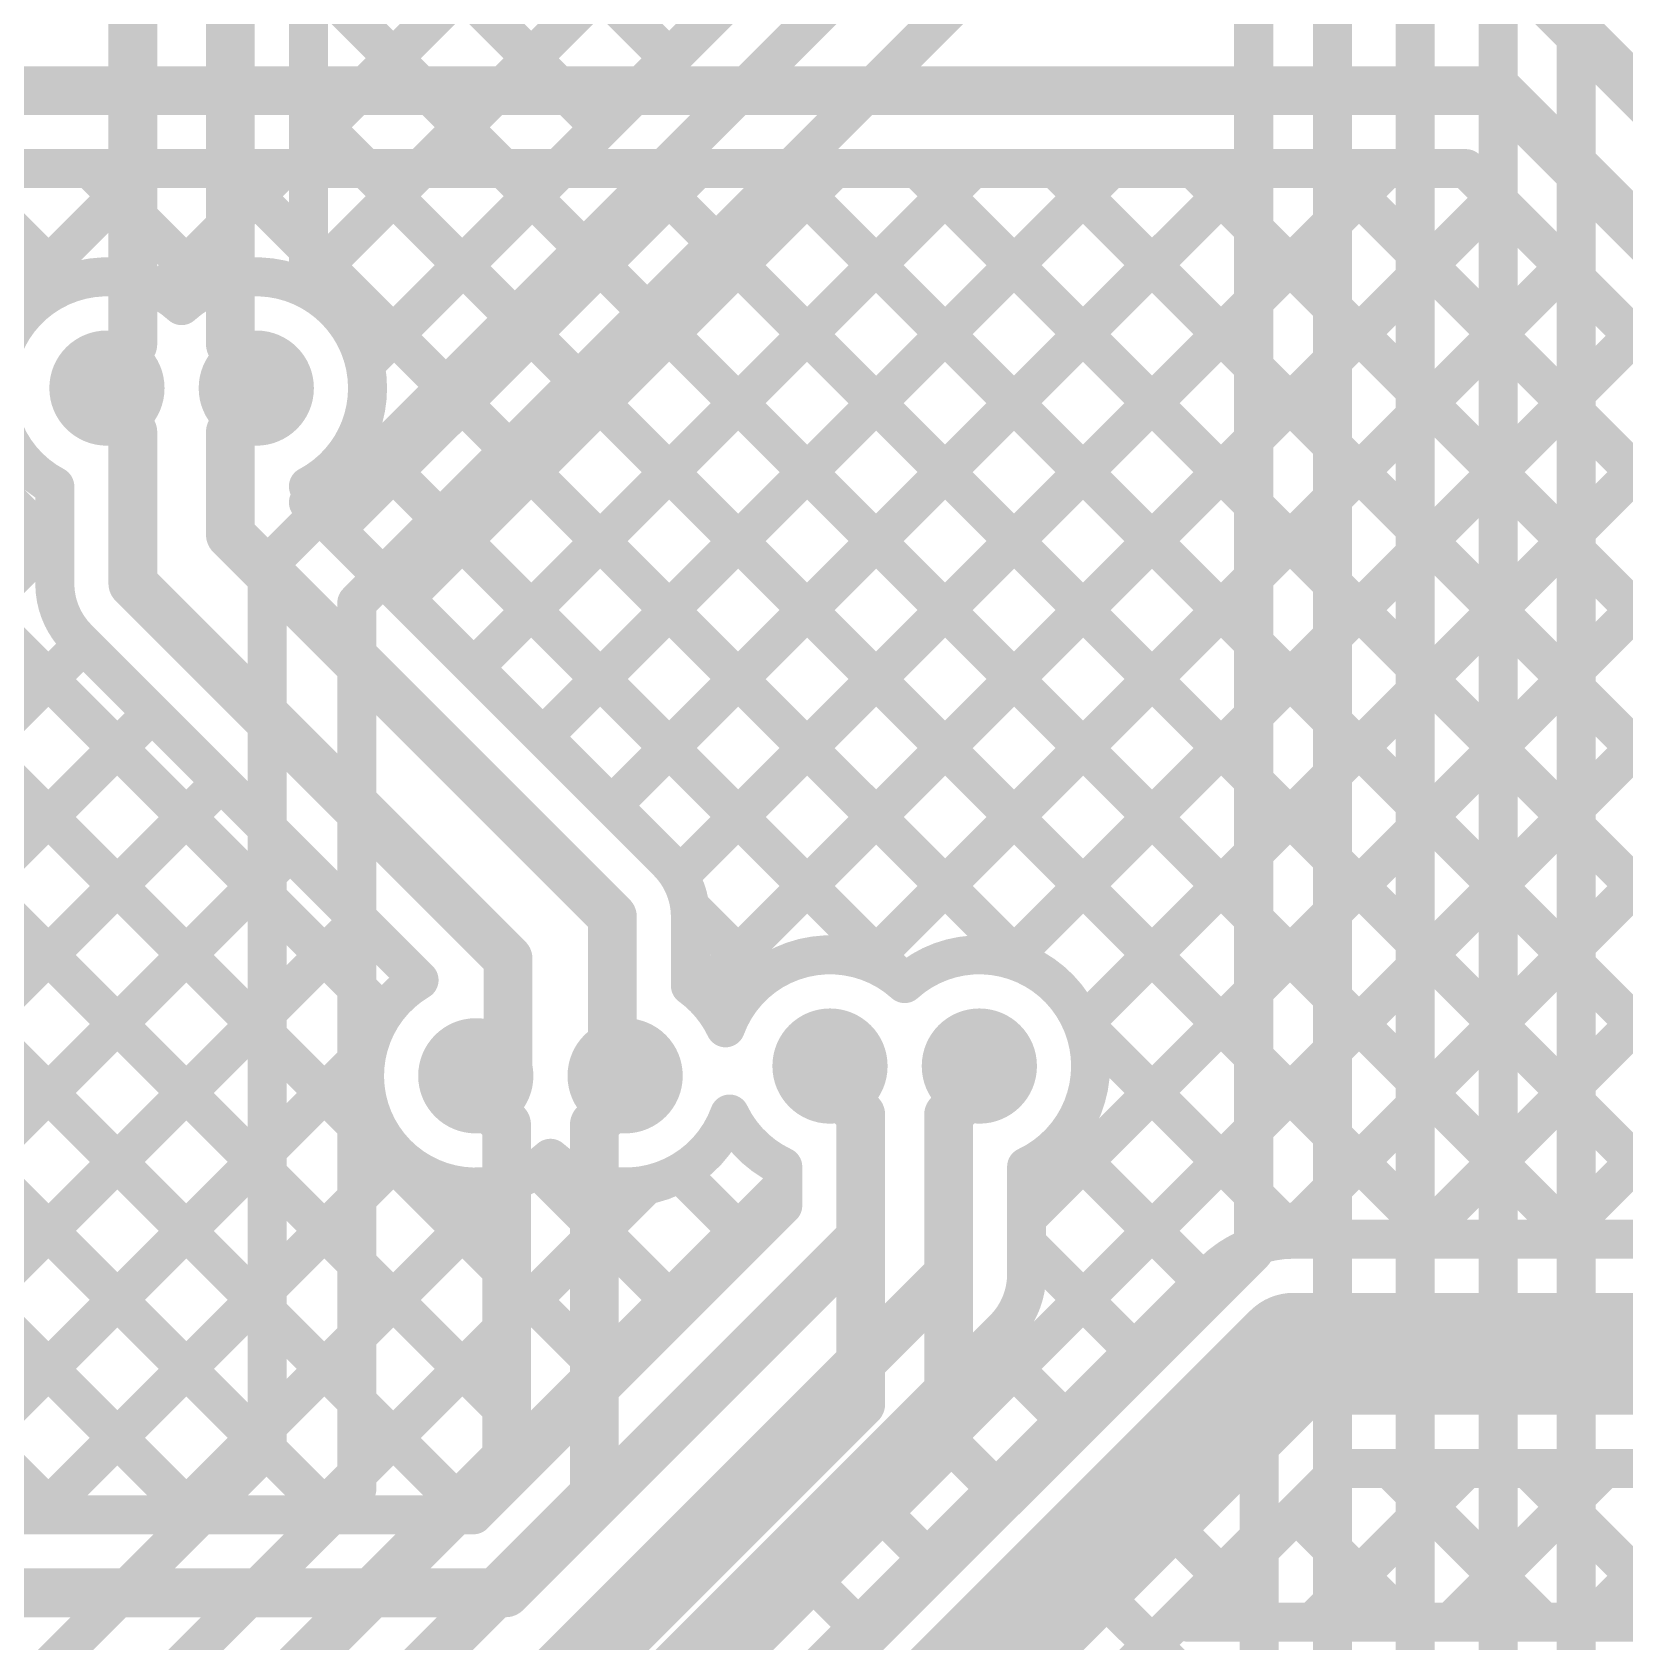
# Model space of a CAD drawing. Header units: millimetres. Extents: x -0.57 to 2.98, y -0.65 to 2.86.
# Drawn here: x 1.8414 to 2.1679, y 0.537 to 0.867 of the extents above; entities that cross this region are included whole.
import ezdxf

# ---------------------------------------------------------------- set-up
doc = ezdxf.new("R2010")
doc.units = ezdxf.units.MM
doc.header["$MEASUREMENT"] = 0
for name, color, linetype in [('BottomLayer', 5, 'Continuous'), ('BottomSolder', 6, 'Continuous'), ('Mechanical2', 216, 'Continuous'), ('TopLayer', 1, 'Continuous'), ('TopSolder', 216, 'Continuous'), ('ViaHoleLayer', 16, 'Continuous')]:
    doc.layers.add(name, color=color, linetype=linetype)

msp = doc.modelspace()

# ---------------------------------------------------------------- hatches: boundary and pattern name
at = {"layer": 'BottomLayer'}
h = msp.add_hatch(color=5, dxfattribs=at)
edge = h.paths.add_edge_path()
edge.add_arc((1.85676, 0.794), 0.01181, 0, 360)
h = msp.add_hatch(color=5, dxfattribs=at)
edge = h.paths.add_edge_path()
edge.add_arc((1.88738, 0.794), 0.01181, 0, 360)
h = msp.add_hatch(color=5, dxfattribs=at)
edge = h.paths.add_edge_path()
edge.add_arc((2.005, 0.655), 0.01181, 0, 360)
h = msp.add_hatch(color=5, dxfattribs=at)
edge = h.paths.add_edge_path()
edge.add_arc((2.03562, 0.655), 0.01181, 0, 360)
h = msp.add_hatch(color=5, dxfattribs=at)
edge = h.paths.add_edge_path()
edge.add_arc((1.93238, 0.653), 0.01181, 0, 360)
h = msp.add_hatch(color=5, dxfattribs=at)
edge = h.paths.add_edge_path()
edge.add_arc((1.963, 0.653), 0.01181, 0, 360)
at = {"layer": 'BottomSolder'}
h = msp.add_hatch(color=6, dxfattribs=at)
edge = h.paths.add_edge_path()
edge.add_arc((1.85676, 0.794), 0.00791, 0, 360)
h = msp.add_hatch(color=6, dxfattribs=at)
edge = h.paths.add_edge_path()
edge.add_arc((1.88738, 0.794), 0.00791, 0, 360)
h = msp.add_hatch(color=6, dxfattribs=at)
edge = h.paths.add_edge_path()
edge.add_arc((1.93238, 0.653), 0.00791, 0, 360)
h = msp.add_hatch(color=6, dxfattribs=at)
edge = h.paths.add_edge_path()
edge.add_arc((1.963, 0.653), 0.00791, 0, 360)
h = msp.add_hatch(color=6, dxfattribs=at)
edge = h.paths.add_edge_path()
edge.add_arc((2.005, 0.655), 0.00791, 0, 360)
h = msp.add_hatch(color=6, dxfattribs=at)
edge = h.paths.add_edge_path()
edge.add_arc((2.03562, 0.655), 0.00791, 0, 360)
at = {"layer": 'TopLayer'}
h = msp.add_hatch(color=1, dxfattribs=at)
edge = h.paths.add_edge_path()
edge.add_arc((1.85676, 0.794), 0.01181, 0, 360)
h = msp.add_hatch(color=1, dxfattribs=at)
edge = h.paths.add_edge_path()
edge.add_arc((1.88738, 0.794), 0.01181, 0, 360)
h = msp.add_hatch(color=1, dxfattribs=at)
edge = h.paths.add_edge_path()
edge.add_arc((2.005, 0.655), 0.01181, 0, 360)
h = msp.add_hatch(color=1, dxfattribs=at)
edge = h.paths.add_edge_path()
edge.add_arc((2.03562, 0.655), 0.01181, 0, 360)
h = msp.add_hatch(color=1, dxfattribs=at)
edge = h.paths.add_edge_path()
edge.add_arc((1.93238, 0.653), 0.01181, 0, 360)
h = msp.add_hatch(color=1, dxfattribs=at)
edge = h.paths.add_edge_path()
edge.add_arc((1.963, 0.653), 0.01181, 0, 360)
at = {"layer": 'TopSolder'}
h = msp.add_hatch(color=216, dxfattribs=at)
edge = h.paths.add_edge_path()
edge.add_arc((1.85676, 0.794), 0.00791, 0, 360)
h = msp.add_hatch(color=216, dxfattribs=at)
edge = h.paths.add_edge_path()
edge.add_arc((1.88738, 0.794), 0.00791, 0, 360)
h = msp.add_hatch(color=216, dxfattribs=at)
edge = h.paths.add_edge_path()
edge.add_arc((1.93238, 0.653), 0.00791, 0, 360)
h = msp.add_hatch(color=216, dxfattribs=at)
edge = h.paths.add_edge_path()
edge.add_arc((1.963, 0.653), 0.00791, 0, 360)
h = msp.add_hatch(color=216, dxfattribs=at)
edge = h.paths.add_edge_path()
edge.add_arc((2.005, 0.655), 0.00791, 0, 360)
h = msp.add_hatch(color=216, dxfattribs=at)
edge = h.paths.add_edge_path()
edge.add_arc((2.03562, 0.655), 0.00791, 0, 360)
at = {"layer": 'ViaHoleLayer'}
h = msp.add_hatch(color=16, dxfattribs=at)
edge = h.paths.add_edge_path()
edge.add_arc((1.85676, 0.794), 0.00591, 0, 360)
h = msp.add_hatch(color=16, dxfattribs=at)
edge = h.paths.add_edge_path()
edge.add_arc((1.88738, 0.794), 0.00591, 0, 360)
h = msp.add_hatch(color=16, dxfattribs=at)
edge = h.paths.add_edge_path()
edge.add_arc((2.005, 0.655), 0.00591, 0, 360)
h = msp.add_hatch(color=16, dxfattribs=at)
edge = h.paths.add_edge_path()
edge.add_arc((2.03562, 0.655), 0.00591, 0, 360)
h = msp.add_hatch(color=16, dxfattribs=at)
edge = h.paths.add_edge_path()
edge.add_arc((1.93238, 0.653), 0.00591, 0, 360)
h = msp.add_hatch(color=16, dxfattribs=at)
edge = h.paths.add_edge_path()
edge.add_arc((1.963, 0.653), 0.00591, 0, 360)

# ---------------------------------------------------------------- linework, layer by layer
at = {"layer": 'BottomLayer'}
for points, const_width in [([(2.158, 0.203), (2.158, 1.795)], 0.008), ([(2.142, 0.173), (2.142, 1.787)], 0.008), ([(2.125, 0.20014), (2.125, 1.775)], 0.008), ([(2.108, 0.229), (2.108, 1.759)], 0.008), ([(2.09186, 0.61686), (2.09186, 1.73714)], 0.008), ([(1.89807, 0.84423), (2.04262, 0.98877)], 0.008), ([(1.89807, 0.81594), (2.04262, 0.96049)], 0.008), ([(1.86207, 0.803), (1.86207, 0.931)], 0.01), ([(1.88207, 0.803), (1.88207, 0.931)], 0.01), ([(1.9096, 0.79918), (2.04262, 0.9322)], 0.008), ([(1.90967, 0.79888), (2.04262, 0.93183)], 0.008), ([(1.90634, 0.92731), (1.97222, 0.86143)], 0.008), ([(1.88962, 0.75762), (2.05762, 0.92562)], 0.008), ([(1.89807, 0.81415), (1.89807, 0.91985)], 0.008), ([(1.908, 0.75), (2.076, 0.918)], 0.008), ([(1.89807, 0.90729), (1.95807, 0.84729)], 0.008), ([(1.89807, 0.87901), (1.94393, 0.83314)], 0.008), ([(1.89807, 0.85072), (1.92979, 0.819)], 0.008), ([(1.89807, 0.82244), (1.91565, 0.80486)], 0.008), ([(1.88962, 0.57662), (1.88962, 0.75762)], 0.008), ([(1.908, 0.56831), (1.908, 0.75)], 0.008), ([(1.93238, 0.64931), (1.93238, 0.653)], 0.01), ([(1.963, 0.64931), (1.963, 0.653)], 0.01), ([(1.93238, 0.64931), (1.93869, 0.643)], 0.01), ([(1.95669, 0.643), (1.963, 0.64931)], 0.01), ([(1.93869, 0.57469), (1.93869, 0.643)], 0.01), ([(1.95669, 0.56723), (1.95669, 0.643)], 0.01), ([(2.01131, 0.58577), (2.01131, 0.645)], 0.01), ([(2.02931, 0.57831), (2.02931, 0.645)], 0.01), ([(1.96437, 0.48937), (2.09186, 0.61686)], 0.008), ([(1.98221, 0.486), (2.093, 0.59679)], 0.008), ([(2.093, 0.23521), (2.093, 0.59679)], 0.008), ([(1.64, 0.21446), (2.01131, 0.58577)], 0.01), ([(1.99239, 0.486), (2.093, 0.58661)], 0.008), ([(2.08008, 0.58386), (2.093, 0.57094)], 0.008), ([(1.658, 0.207), (2.02931, 0.57831)], 0.01), ([(1.291, -0.073), (1.93869, 0.57469)], 0.01), ([(1.31682, 0.00382), (1.88962, 0.57662)], 0.008), ([(1.30001, -0.03968), (1.908, 0.56831)], 0.008), ([(1.45073, 0.06127), (1.95669, 0.56723)], 0.01), ([(2.06593, 0.56972), (2.093, 0.54266)], 0.008), ([(2.02068, 0.486), (2.093, 0.55832)], 0.008), ([(2.05179, 0.55558), (2.093, 0.51437)], 0.008), ([(2.03765, 0.54144), (2.093, 0.48609)], 0.008)]:
    msp.add_lwpolyline(points, dxfattribs=dict(at, const_width=const_width))
for points, const_width in [([(1.97022, 0.86143, 1), (1.97422, 0.86143, 1)], 0.004), ([(1.89607, 0.85072, 1), (1.90007, 0.85072, 1)], 0.004), ([(1.89607, 0.84423, 1), (1.90007, 0.84423, 1)], 0.004), ([(1.95607, 0.84729, 1), (1.96007, 0.84729, 1)], 0.004), ([(1.94193, 0.83314, 1), (1.94593, 0.83314, 1)], 0.004), ([(1.89607, 0.82244, 1), (1.90007, 0.82244, 1)], 0.004), ([(1.92779, 0.819, 1), (1.93179, 0.819, 1)], 0.004), ([(1.89607, 0.81594, 1), (1.90007, 0.81594, 1)], 0.004), ([(1.89607, 0.81415, 1), (1.90007, 0.81415, 1)], 0.004), ([(1.89607, 0.81415, 1), (1.90007, 0.81415, 1)], 0.004), ([(1.91365, 0.80486, 1), (1.91765, 0.80486, 1)], 0.004), ([(1.85957, 0.803, 1), (1.86457, 0.803, 1)], 0.005), ([(1.87957, 0.803, 1), (1.88457, 0.803, 1)], 0.005), ([(1.9076, 0.79918, 1), (1.9116, 0.79918, 1)], 0.004), ([(1.90767, 0.79888, 1), (1.91167, 0.79888, 1)], 0.004), ([(1.90767, 0.79888, 1), (1.91167, 0.79888, 1)], 0.004), ([(1.88762, 0.75762, 1), (1.89162, 0.75762, 1)], 0.004), ([(1.88762, 0.75762, 1), (1.89162, 0.75762, 1)], 0.004), ([(1.906, 0.75, 1), (1.91, 0.75, 1)], 0.004), ([(1.906, 0.75, 1), (1.91, 0.75, 1)], 0.004), ([(1.92988, 0.653, 1), (1.93488, 0.653, 1)], 0.005), ([(1.9605, 0.653, 1), (1.9655, 0.653, 1)], 0.005), ([(1.92988, 0.64931, 1), (1.93488, 0.64931, 1)], 0.005), ([(1.92988, 0.64931, 1), (1.93488, 0.64931, 1)], 0.005), ([(1.9605, 0.64931, 1), (1.9655, 0.64931, 1)], 0.005), ([(1.9605, 0.64931, 1), (1.9655, 0.64931, 1)], 0.005), ([(1.93619, 0.643, 1), (1.94119, 0.643, 1)], 0.005), ([(1.93619, 0.643, 1), (1.94119, 0.643, 1)], 0.005), ([(1.95419, 0.643, 1), (1.95919, 0.643, 1)], 0.005), ([(1.95419, 0.643, 1), (1.95919, 0.643, 1)], 0.005), ([(2.00881, 0.645, 1), (2.01381, 0.645, 1)], 0.005), ([(2.02681, 0.645, 1), (2.03181, 0.645, 1)], 0.005), ([(2.08986, 0.61686, 1), (2.09386, 0.61686, 1)], 0.004), ([(2.08986, 0.61686, 1), (2.09386, 0.61686, 1)], 0.004), ([(2.091, 0.59679, 1), (2.095, 0.59679, 1)], 0.004), ([(2.091, 0.59679, 1), (2.095, 0.59679, 1)], 0.004), ([(2.00881, 0.58577, 1), (2.01381, 0.58577, 1)], 0.005), ([(2.00881, 0.58577, 1), (2.01381, 0.58577, 1)], 0.005), ([(2.07808, 0.58386, 1), (2.08208, 0.58386, 1)], 0.004), ([(2.091, 0.58661, 1), (2.095, 0.58661, 1)], 0.004), ([(2.02681, 0.57831, 1), (2.03181, 0.57831, 1)], 0.005), ([(2.02681, 0.57831, 1), (2.03181, 0.57831, 1)], 0.005), ([(1.88762, 0.57662, 1), (1.89162, 0.57662, 1)], 0.004), ([(1.88762, 0.57662, 1), (1.89162, 0.57662, 1)], 0.004), ([(1.93619, 0.57469, 1), (1.94119, 0.57469, 1)], 0.005), ([(1.93619, 0.57469, 1), (1.94119, 0.57469, 1)], 0.005), ([(2.091, 0.57094, 1), (2.095, 0.57094, 1)], 0.004), ([(1.906, 0.56831, 1), (1.91, 0.56831, 1)], 0.004), ([(1.906, 0.56831, 1), (1.91, 0.56831, 1)], 0.004), ([(1.95419, 0.56723, 1), (1.95919, 0.56723, 1)], 0.005), ([(1.95419, 0.56723, 1), (1.95919, 0.56723, 1)], 0.005), ([(2.06393, 0.56972, 1), (2.06793, 0.56972, 1)], 0.004), ([(2.091, 0.55832, 1), (2.095, 0.55832, 1)], 0.004), ([(2.04979, 0.55558, 1), (2.05379, 0.55558, 1)], 0.004), ([(2.03565, 0.54144, 1), (2.03965, 0.54144, 1)], 0.004), ([(2.091, 0.54266, 1), (2.095, 0.54266, 1)], 0.004)]:
    msp.add_lwpolyline(points, format="xyb", close=True, dxfattribs=dict(at, const_width=const_width))
at = {"layer": 'BottomLayer', "const_width": 0.008}
msp.add_lwpolyline([(1.89807, 0.81415, -0.220358), (1.90967, 0.79888)], format="xyb", dxfattribs=at)
at = {"layer": 'Mechanical2', "const_width": 0.01}
msp.add_lwpolyline([(1.75783, 2.80917, -6.230382), (0.64896, 2.81029)], format="xyb", dxfattribs=at)
at = {"layer": 'TopLayer'}
for points, const_width in [([(2.15028, 0.875), (2.39, 0.63528)], 0.01), ([(1.75, 0.855), (2.142, 0.855)], 0.01), ([(2.142, 0.855), (2.37, 0.627)], 0.01), ([(1.57038, 0.839), (1.84638, 0.563)], 0.008), ([(1.59866, 0.839), (1.87466, 0.563)], 0.008), ([(1.69434, 0.66878), (1.86456, 0.839)], 0.008), ([(1.74009, 0.839), (1.91341, 0.66567)], 0.008), ([(1.75, 0.839), (2.13537, 0.839)], 0.008), ([(1.76837, 0.839), (1.84607, 0.7613)], 0.008), ([(1.82494, 0.839), (1.84863, 0.81531)], 0.008), ([(1.85322, 0.839), (1.87761, 0.81461)], 0.008), ([(1.8678, 0.81396), (1.89284, 0.839)], 0.008), ([(1.88151, 0.839), (2.04449, 0.67602)], 0.008), ([(1.89687, 0.81474), (1.92113, 0.839)], 0.008), ([(1.90366, 0.76497), (1.9777, 0.839)], 0.008), ([(1.9096, 0.79918), (1.94941, 0.839)], 0.008), ([(1.90979, 0.839), (2.12929, 0.6195)], 0.008), ([(1.9178, 0.75082), (2.00598, 0.839)], 0.008), ([(1.93195, 0.73668), (2.03427, 0.839)], 0.008), ([(1.93808, 0.839), (2.15758, 0.6195)], 0.008), ([(1.94609, 0.72254), (2.06255, 0.839)], 0.008), ([(1.96023, 0.7084), (2.09083, 0.839)], 0.008), ([(1.96636, 0.839), (2.18586, 0.6195)], 0.008), ([(1.97405, 0.69394), (2.11912, 0.839)], 0.008), ([(1.99465, 0.839), (2.21415, 0.6195)], 0.008), ([(2.02293, 0.839), (2.24243, 0.6195)], 0.008), ([(2.05121, 0.839), (2.27071, 0.6195)], 0.008), ([(2.0795, 0.839), (2.299, 0.6195)], 0.008), ([(2.10778, 0.839), (2.32755, 0.61923)], 0.008), ([(2.13537, 0.839), (2.354, 0.62037)], 0.008), ([(1.97831, 0.66991), (2.14139, 0.83298)], 0.008), ([(1.72788, 0.82293), (1.95986, 0.59094)], 0.008), ([(2.01304, 0.67635), (2.15553, 0.81884)], 0.008), ([(1.68184, 0.81239), (1.93123, 0.563)], 0.008), ([(1.71238, 0.81013), (1.94572, 0.5768)], 0.008), ([(1.65925, 0.8067), (1.90295, 0.563)], 0.008), ([(2.0419, 0.67693), (2.16967, 0.8047)], 0.008), ([(1.85676, 0.79031), (1.85676, 0.794)], 0.01), ([(1.88738, 0.79031), (1.88738, 0.794)], 0.01), ([(1.85676, 0.79031), (1.86207, 0.785)], 0.01), ([(1.88207, 0.785), (1.88738, 0.79031)], 0.01), ([(2.05678, 0.66352), (2.18381, 0.79056)], 0.008), ([(1.86207, 0.75393), (1.86207, 0.785)], 0.01), ([(1.88207, 0.76393), (1.88207, 0.785)], 0.01), ([(1.90799, 0.78423), (2.02031, 0.67191)], 0.008), ([(2.04531, 0.62377), (2.19796, 0.77642)], 0.008), ([(1.84607, 0.75393), (1.84607, 0.77385)], 0.008), ([(1.89807, 0.77056), (1.97169, 0.69693)], 0.008), ([(1.705, 0.62287), (1.84607, 0.76394)], 0.008), ([(1.88207, 0.76393), (1.96039, 0.68561)], 0.01), ([(1.91617, 0.46634), (2.2121, 0.76227)], 0.008), ([(1.86207, 0.75393), (1.939, 0.677)], 0.01), ([(2.09747, 0.61936), (2.22624, 0.74813)], 0.008), ([(1.85077, 0.7426), (1.92075, 0.67262)], 0.008), ([(1.71679, 0.60637), (1.85189, 0.74148)], 0.008), ([(2.12589, 0.6195), (2.24038, 0.73399)], 0.008), ([(1.70731, 0.56861), (1.86603, 0.72734)], 0.008), ([(2.15418, 0.6195), (2.25453, 0.71985)], 0.008), ([(1.72998, 0.563), (1.88018, 0.7132)], 0.008), ([(1.75827, 0.563), (1.89432, 0.69905)], 0.008), ([(1.96039, 0.65439), (1.96039, 0.68561)], 0.01), ([(1.97626, 0.68768), (1.99096, 0.67298)], 0.008), ([(1.78655, 0.563), (1.90846, 0.68491)], 0.008), ([(1.97639, 0.67146), (1.97639, 0.68561)], 0.008), ([(1.939, 0.653), (1.939, 0.677)], 0.01), ([(2.05664, 0.66387), (2.10101, 0.6195)], 0.008), ([(1.81483, 0.563), (1.91021, 0.65837)], 0.008), ([(2.005, 0.65131), (2.005, 0.655)], 0.01), ([(2.03562, 0.65131), (2.03562, 0.655)], 0.01), ([(2.005, 0.65131), (2.01131, 0.645)], 0.01), ([(2.02931, 0.645), (2.03562, 0.65131)], 0.01), ([(2.01131, 0.61977), (2.01131, 0.645)], 0.01), ([(2.02931, 0.61231), (2.02931, 0.645)], 0.01), ([(2.05253, 0.63969), (2.08149, 0.61073)], 0.008), ([(1.84312, 0.563), (1.91662, 0.6365)], 0.008), ([(1.94505, 0.63403), (1.974, 0.60508)], 0.008), ([(1.97423, 0.63314), (1.98814, 0.61923)], 0.008), ([(1.99531, 0.62639), (1.99531, 0.63435)], 0.008), ([(2.04531, 0.61231), (2.04531, 0.63435)], 0.008), ([(1.8714, 0.563), (1.93985, 0.63145)], 0.008), ([(1.89969, 0.563), (1.96728, 0.63059)], 0.008), ([(1.92797, 0.563), (1.99531, 0.63034)], 0.008), ([(1.93192, 0.563), (1.99531, 0.62639)], 0.008), ([(1.93854, 0.547), (2.01131, 0.61977)], 0.01), ([(2.04531, 0.61863), (2.06735, 0.59659)], 0.008), ([(2.1, 0.6195), (2.324, 0.6195)], 0.008), ([(1.946, 0.529), (2.02931, 0.61231)], 0.01), ([(1.9934, 0.52263), (2.08337, 0.6126)], 0.008), ([(2.01, 0.506), (2.1, 0.596)], 0.025), ([(2.1, 0.596), (2.324, 0.596)], 0.025), ([(1.95733, 0.5177), (2.04061, 0.60098)], 0.008), ([(2.03764, 0.59801), (2.05321, 0.58244)], 0.008), ([(2.0235, 0.58387), (2.03907, 0.5683)], 0.008), ([(2.07823, 0.541), (2.10973, 0.5725)], 0.008), ([(2.10396, 0.541), (2.13546, 0.5725)], 0.008), ([(2.10973, 0.5725), (2.324, 0.5725)], 0.008), ([(2.11972, 0.5725), (2.15122, 0.541)], 0.008), ([(2.13225, 0.541), (2.16375, 0.5725)], 0.008), ([(2.14801, 0.5725), (2.17951, 0.541)], 0.008), ([(2.16053, 0.541), (2.19203, 0.5725)], 0.008), ([(2.00936, 0.56973), (2.02493, 0.55416)], 0.008), ([(1.70731, 0.563), (1.93192, 0.563)], 0.008), ([(2.10059, 0.56335), (2.12294, 0.541)], 0.008), ([(1.99521, 0.55559), (2.01078, 0.54002)], 0.008), ([(1.698, 0.547), (1.93854, 0.547)], 0.01), ([(2.08644, 0.54921), (2.09466, 0.541)], 0.008), ([(1.98107, 0.54145), (1.99664, 0.52588)], 0.008), ([(2.07823, 0.541), (2.18315, 0.541)], 0.008)]:
    msp.add_lwpolyline(points, dxfattribs=dict(at, const_width=const_width))
for points, const_width in [([(2.1395, 0.855, 1), (2.1445, 0.855, 1)], 0.005), ([(2.1395, 0.855, 1), (2.1445, 0.855, 1)], 0.005), ([(1.85122, 0.839, 1), (1.85522, 0.839, 1)], 0.004), ([(1.86256, 0.839, 1), (1.86656, 0.839, 1)], 0.004), ([(1.87951, 0.839, 1), (1.88351, 0.839, 1)], 0.004), ([(1.89084, 0.839, 1), (1.89484, 0.839, 1)], 0.004), ([(1.90779, 0.839, 1), (1.91179, 0.839, 1)], 0.004), ([(1.91913, 0.839, 1), (1.92313, 0.839, 1)], 0.004), ([(1.93608, 0.839, 1), (1.94008, 0.839, 1)], 0.004), ([(1.94741, 0.839, 1), (1.95141, 0.839, 1)], 0.004), ([(1.96436, 0.839, 1), (1.96836, 0.839, 1)], 0.004), ([(1.9757, 0.839, 1), (1.9797, 0.839, 1)], 0.004), ([(1.99265, 0.839, 1), (1.99665, 0.839, 1)], 0.004), ([(2.00398, 0.839, 1), (2.00798, 0.839, 1)], 0.004), ([(2.02093, 0.839, 1), (2.02493, 0.839, 1)], 0.004), ([(2.03227, 0.839, 1), (2.03627, 0.839, 1)], 0.004), ([(2.04921, 0.839, 1), (2.05321, 0.839, 1)], 0.004), ([(2.06055, 0.839, 1), (2.06455, 0.839, 1)], 0.004), ([(2.0775, 0.839, 1), (2.0815, 0.839, 1)], 0.004), ([(2.08883, 0.839, 1), (2.09283, 0.839, 1)], 0.004), ([(2.10578, 0.839, 1), (2.10978, 0.839, 1)], 0.004), ([(2.11712, 0.839, 1), (2.12112, 0.839, 1)], 0.004), ([(2.13337, 0.839, 1), (2.13737, 0.839, 1)], 0.004), ([(2.13337, 0.839, 1), (2.13737, 0.839, 1)], 0.004), ([(2.13939, 0.83298, 1), (2.14339, 0.83298, 1)], 0.004), ([(2.15353, 0.81884, 1), (2.15753, 0.81884, 1)], 0.004), ([(1.84663, 0.81531, 1), (1.85063, 0.81531, 1)], 0.004), ([(1.87561, 0.81461, 1), (1.87961, 0.81461, 1)], 0.004), ([(1.89487, 0.81474, 1), (1.89887, 0.81474, 1)], 0.004), ([(1.8658, 0.81396, 1), (1.8698, 0.81396, 1)], 0.004), ([(1.87007, 0.81091, 1), (1.87407, 0.81091, 1)], 0.004), ([(1.87007, 0.81091, 1), (1.87407, 0.81091, 1)], 0.004), ([(2.16767, 0.8047, 1), (2.17167, 0.8047, 1)], 0.004), ([(1.9076, 0.79918, 1), (1.9116, 0.79918, 1)], 0.004), ([(1.85426, 0.794, 1), (1.85926, 0.794, 1)], 0.005), ([(1.88488, 0.794, 1), (1.88988, 0.794, 1)], 0.005), ([(1.90819, 0.794, 1), (1.91219, 0.794, 1)], 0.004), ([(1.90819, 0.794, 1), (1.91219, 0.794, 1)], 0.004), ([(1.85426, 0.79031, 1), (1.85926, 0.79031, 1)], 0.005), ([(1.85426, 0.79031, 1), (1.85926, 0.79031, 1)], 0.005), ([(1.88488, 0.79031, 1), (1.88988, 0.79031, 1)], 0.005), ([(1.88488, 0.79031, 1), (1.88988, 0.79031, 1)], 0.005), ([(1.85957, 0.785, 1), (1.86457, 0.785, 1)], 0.005), ([(1.85957, 0.785, 1), (1.86457, 0.785, 1)], 0.005), ([(1.87957, 0.785, 1), (1.88457, 0.785, 1)], 0.005), ([(1.87957, 0.785, 1), (1.88457, 0.785, 1)], 0.005), ([(1.90599, 0.78423, 1), (1.90999, 0.78423, 1)], 0.004), ([(1.84407, 0.77385, 1), (1.84807, 0.77385, 1)], 0.004), ([(1.84407, 0.77385, 1), (1.84807, 0.77385, 1)], 0.004), ([(1.89607, 0.77385, 1), (1.90007, 0.77385, 1)], 0.004), ([(1.89607, 0.77056, 1), (1.90007, 0.77056, 1)], 0.004), ([(1.90166, 0.76497, 1), (1.90566, 0.76497, 1)], 0.004), ([(1.84407, 0.76394, 1), (1.84807, 0.76394, 1)], 0.004), ([(1.87957, 0.76393, 1), (1.88457, 0.76393, 1)], 0.005), ([(1.87957, 0.76393, 1), (1.88457, 0.76393, 1)], 0.005), ([(1.84407, 0.7613, 1), (1.84807, 0.7613, 1)], 0.004), ([(1.84407, 0.75393, 1), (1.84807, 0.75393, 1)], 0.004), ([(1.84407, 0.75393, 1), (1.84807, 0.75393, 1)], 0.004), ([(1.84407, 0.75393, 1), (1.84807, 0.75393, 1)], 0.004), ([(1.85957, 0.75393, 1), (1.86457, 0.75393, 1)], 0.005), ([(1.85957, 0.75393, 1), (1.86457, 0.75393, 1)], 0.005), ([(1.9158, 0.75082, 1), (1.9198, 0.75082, 1)], 0.004), ([(1.84876, 0.74262, 1), (1.85276, 0.74262, 1)], 0.004), ([(1.84877, 0.7426, 1), (1.85277, 0.7426, 1)], 0.004), ([(1.84877, 0.7426, 1), (1.85277, 0.7426, 1)], 0.004), ([(1.84989, 0.74148, 1), (1.85389, 0.74148, 1)], 0.004), ([(1.92995, 0.73668, 1), (1.93395, 0.73668, 1)], 0.004), ([(1.86403, 0.72734, 1), (1.86803, 0.72734, 1)], 0.004), ([(1.94409, 0.72254, 1), (1.94809, 0.72254, 1)], 0.004), ([(1.87818, 0.7132, 1), (1.88218, 0.7132, 1)], 0.004), ([(1.95823, 0.7084, 1), (1.96223, 0.7084, 1)], 0.004), ([(1.89232, 0.69905, 1), (1.89632, 0.69905, 1)], 0.004), ([(1.96969, 0.69693, 1), (1.97369, 0.69693, 1)], 0.004), ([(1.96969, 0.69693, 1), (1.97369, 0.69693, 1)], 0.004), ([(1.96971, 0.69692, 1), (1.97371, 0.69692, 1)], 0.004), ([(1.97205, 0.69394, 1), (1.97605, 0.69394, 1)], 0.004), ([(1.95789, 0.68561, 1), (1.96289, 0.68561, 1)], 0.005), ([(1.95789, 0.68561, 1), (1.96289, 0.68561, 1)], 0.005), ([(1.97426, 0.68768, 1), (1.97826, 0.68768, 1)], 0.004), ([(1.90646, 0.68491, 1), (1.91046, 0.68491, 1)], 0.004), ([(1.97439, 0.68561, 1), (1.97839, 0.68561, 1)], 0.004), ([(1.97439, 0.68561, 1), (1.97839, 0.68561, 1)], 0.004), ([(1.97439, 0.68561, 1), (1.97839, 0.68561, 1)], 0.004), ([(1.9365, 0.677, 1), (1.9415, 0.677, 1)], 0.005), ([(1.9365, 0.677, 1), (1.9415, 0.677, 1)], 0.005), ([(2.01104, 0.67635, 1), (2.01504, 0.67635, 1)], 0.004), ([(2.0399, 0.67693, 1), (2.0439, 0.67693, 1)], 0.004), ([(2.04249, 0.67602, 1), (2.04649, 0.67602, 1)], 0.004), ([(1.91875, 0.67262, 1), (1.92275, 0.67262, 1)], 0.004), ([(1.91875, 0.67262, 1), (1.92275, 0.67262, 1)], 0.004), ([(1.98896, 0.67298, 1), (1.99296, 0.67298, 1)], 0.004), ([(1.97439, 0.67146, 1), (1.97839, 0.67146, 1)], 0.004), ([(1.97439, 0.67146, 1), (1.97839, 0.67146, 1)], 0.004), ([(1.97631, 0.66991, 1), (1.98031, 0.66991, 1)], 0.004), ([(2.01831, 0.67191, 1), (2.02231, 0.67191, 1)], 0.004), ([(2.01831, 0.67191, 1), (2.02231, 0.67191, 1)], 0.004), ([(2.01831, 0.67191, 1), (2.02231, 0.67191, 1)], 0.004), ([(1.91141, 0.66567, 1), (1.91541, 0.66567, 1)], 0.004), ([(1.98158, 0.66284, 1), (1.98558, 0.66284, 1)], 0.004), ([(1.98158, 0.66284, 1), (1.98558, 0.66284, 1)], 0.004), ([(2.05464, 0.66387, 1), (2.05864, 0.66387, 1)], 0.004), ([(2.05478, 0.66352, 1), (2.05878, 0.66352, 1)], 0.004), ([(1.90821, 0.65837, 1), (1.91221, 0.65837, 1)], 0.004), ([(1.9365, 0.653, 1), (1.9415, 0.653, 1)], 0.005), ([(1.95789, 0.65439, 1), (1.96289, 0.65439, 1)], 0.005), ([(2.0025, 0.655, 1), (2.0075, 0.655, 1)], 0.005), ([(2.03312, 0.655, 1), (2.03812, 0.655, 1)], 0.005), ([(2.05643, 0.655, 1), (2.06043, 0.655, 1)], 0.004), ([(2.05643, 0.655, 1), (2.06043, 0.655, 1)], 0.004), ([(2.0025, 0.65131, 1), (2.0075, 0.65131, 1)], 0.005), ([(2.0025, 0.65131, 1), (2.0075, 0.65131, 1)], 0.005), ([(2.03312, 0.65131, 1), (2.03812, 0.65131, 1)], 0.005), ([(2.03312, 0.65131, 1), (2.03812, 0.65131, 1)], 0.005), ([(1.98242, 0.64516, 1), (1.98642, 0.64516, 1)], 0.004), ([(1.98242, 0.64516, 1), (1.98642, 0.64516, 1)], 0.004), ([(2.00881, 0.645, 1), (2.01381, 0.645, 1)], 0.005), ([(2.00881, 0.645, 1), (2.01381, 0.645, 1)], 0.005), ([(2.02681, 0.645, 1), (2.03181, 0.645, 1)], 0.005), ([(2.02681, 0.645, 1), (2.03181, 0.645, 1)], 0.005), ([(2.05053, 0.63969, 1), (2.05453, 0.63969, 1)], 0.004), ([(1.91462, 0.6365, 1), (1.91862, 0.6365, 1)], 0.004), ([(1.94305, 0.63403, 1), (1.94705, 0.63403, 1)], 0.004), ([(1.94569, 0.63609, 1), (1.94969, 0.63609, 1)], 0.004), ([(1.94569, 0.63609, 1), (1.94969, 0.63609, 1)], 0.004), ([(1.97223, 0.63314, 1), (1.97623, 0.63314, 1)], 0.004), ([(1.99331, 0.63435, 1), (1.99731, 0.63435, 1)], 0.004), ([(1.99331, 0.63435, 1), (1.99731, 0.63435, 1)], 0.004), ([(2.04331, 0.63435, 1), (2.04731, 0.63435, 1)], 0.004), ([(2.04331, 0.63435, 1), (2.04731, 0.63435, 1)], 0.004), ([(1.93785, 0.63145, 1), (1.94185, 0.63145, 1)], 0.004), ([(1.96528, 0.63059, 1), (1.96928, 0.63059, 1)], 0.004), ([(1.99331, 0.63034, 1), (1.99731, 0.63034, 1)], 0.004), ([(1.99331, 0.62639, 1), (1.99731, 0.62639, 1)], 0.004), ([(1.99331, 0.62639, 1), (1.99731, 0.62639, 1)], 0.004), ([(2.04331, 0.62377, 1), (2.04731, 0.62377, 1)], 0.004), ([(2.00881, 0.61977, 1), (2.01381, 0.61977, 1)], 0.005), ([(2.00881, 0.61977, 1), (2.01381, 0.61977, 1)], 0.005), ([(1.98614, 0.61923, 1), (1.99014, 0.61923, 1)], 0.004), ([(2.04331, 0.61863, 1), (2.04731, 0.61863, 1)], 0.004), ([(2.09547, 0.61936, 1), (2.09947, 0.61936, 1)], 0.004), ([(2.098, 0.6195, 1), (2.102, 0.6195, 1)], 0.004), ([(2.098, 0.6195, 1), (2.102, 0.6195, 1)], 0.004), ([(2.098, 0.6195, 1), (2.102, 0.6195, 1)], 0.004), ([(2.09901, 0.6195, 1), (2.10301, 0.6195, 1)], 0.004), ([(2.12389, 0.6195, 1), (2.12789, 0.6195, 1)], 0.004), ([(2.12729, 0.6195, 1), (2.13129, 0.6195, 1)], 0.004), ([(2.15218, 0.6195, 1), (2.15618, 0.6195, 1)], 0.004), ([(2.15558, 0.6195, 1), (2.15958, 0.6195, 1)], 0.004), ([(2.02681, 0.61231, 1), (2.03181, 0.61231, 1)], 0.005), ([(2.02681, 0.61231, 1), (2.03181, 0.61231, 1)], 0.005), ([(2.04331, 0.61231, 1), (2.04731, 0.61231, 1)], 0.004), ([(2.04331, 0.61231, 1), (2.04731, 0.61231, 1)], 0.004), ([(2.04331, 0.61231, 1), (2.04731, 0.61231, 1)], 0.004), ([(2.07949, 0.61073, 1), (2.08349, 0.61073, 1)], 0.004), ([(2.08137, 0.6126, 1), (2.08537, 0.6126, 1)], 0.004), ([(2.08137, 0.6126, 1), (2.08537, 0.6126, 1)], 0.004), ([(2.08138, 0.61262, 1), (2.08538, 0.61262, 1)], 0.004), ([(1.972, 0.60508, 1), (1.976, 0.60508, 1)], 0.004), ([(2.09375, 0.596, 1), (2.10625, 0.596, 1)], 0.0125), ([(2.09375, 0.596, 1), (2.10625, 0.596, 1)], 0.0125), ([(2.03861, 0.60098, 1), (2.04261, 0.60098, 1)], 0.004), ([(2.03861, 0.60098, 1), (2.04261, 0.60098, 1)], 0.004), ([(2.03862, 0.601, 1), (2.04262, 0.601, 1)], 0.004), ([(2.03564, 0.59801, 1), (2.03964, 0.59801, 1)], 0.004), ([(2.06535, 0.59659, 1), (2.06935, 0.59659, 1)], 0.004), ([(1.95786, 0.59094, 1), (1.96186, 0.59094, 1)], 0.004), ([(2.0215, 0.58387, 1), (2.0255, 0.58387, 1)], 0.004), ([(2.05121, 0.58244, 1), (2.05521, 0.58244, 1)], 0.004), ([(1.94372, 0.5768, 1), (1.94772, 0.5768, 1)], 0.004), ([(2.10773, 0.5725, 1), (2.11173, 0.5725, 1)], 0.004), ([(2.10773, 0.5725, 1), (2.11173, 0.5725, 1)], 0.004), ([(2.11772, 0.5725, 1), (2.12172, 0.5725, 1)], 0.004), ([(2.13346, 0.5725, 1), (2.13746, 0.5725, 1)], 0.004), ([(2.14601, 0.5725, 1), (2.15001, 0.5725, 1)], 0.004), ([(2.16175, 0.5725, 1), (2.16575, 0.5725, 1)], 0.004), ([(2.00736, 0.56973, 1), (2.01136, 0.56973, 1)], 0.004), ([(2.03707, 0.5683, 1), (2.04107, 0.5683, 1)], 0.004), ([(1.84112, 0.563, 1), (1.84512, 0.563, 1)], 0.004), ([(1.84438, 0.563, 1), (1.84838, 0.563, 1)], 0.004), ([(1.8694, 0.563, 1), (1.8734, 0.563, 1)], 0.004), ([(1.87266, 0.563, 1), (1.87666, 0.563, 1)], 0.004), ([(1.89769, 0.563, 1), (1.90169, 0.563, 1)], 0.004), ([(1.90095, 0.563, 1), (1.90495, 0.563, 1)], 0.004), ([(1.92597, 0.563, 1), (1.92997, 0.563, 1)], 0.004), ([(1.92923, 0.563, 1), (1.93323, 0.563, 1)], 0.004), ([(1.92992, 0.563, 1), (1.93392, 0.563, 1)], 0.004), ([(1.92992, 0.563, 1), (1.93392, 0.563, 1)], 0.004), ([(2.09859, 0.56335, 1), (2.10259, 0.56335, 1)], 0.004), ([(1.99321, 0.55559, 1), (1.99721, 0.55559, 1)], 0.004), ([(2.02293, 0.55416, 1), (2.02693, 0.55416, 1)], 0.004), ([(1.93604, 0.547, 1), (1.94104, 0.547, 1)], 0.005), ([(1.93604, 0.547, 1), (1.94104, 0.547, 1)], 0.005), ([(2.08444, 0.54921, 1), (2.08844, 0.54921, 1)], 0.004), ([(1.97907, 0.54145, 1), (1.98307, 0.54145, 1)], 0.004), ([(2.07623, 0.541, 1), (2.08023, 0.541, 1)], 0.004), ([(2.07623, 0.541, 1), (2.08023, 0.541, 1)], 0.004), ([(2.09266, 0.541, 1), (2.09666, 0.541, 1)], 0.004), ([(2.10196, 0.541, 1), (2.10596, 0.541, 1)], 0.004), ([(2.12094, 0.541, 1), (2.12494, 0.541, 1)], 0.004), ([(2.13025, 0.541, 1), (2.13425, 0.541, 1)], 0.004), ([(2.14922, 0.541, 1), (2.15322, 0.541, 1)], 0.004), ([(2.15853, 0.541, 1), (2.16253, 0.541, 1)], 0.004), ([(2.00878, 0.54002, 1), (2.01278, 0.54002, 1)], 0.004)]:
    msp.add_lwpolyline(points, format="xyb", close=True, dxfattribs=dict(at, const_width=const_width))
at = {"layer": 'TopLayer', "const_width": 0.008}
for points in [[(1.84607, 0.77385, -1.132461), (1.87207, 0.81091)], [(1.87207, 0.81091, -0.650404), (1.91019, 0.794)], [(1.91019, 0.794, -0.277593), (1.89807, 0.77385)], [(1.85076, 0.74262, -0.198912), (1.84607, 0.75393)], [(1.85077, 0.7426, -0.199231), (1.84607, 0.75393)], [(1.97169, 0.69693, -0.199231), (1.97639, 0.68561)], [(1.97171, 0.69692, -0.198912), (1.97639, 0.68561)], [(1.98358, 0.66284, -0.532019), (2.02031, 0.67191)], [(2.02031, 0.67191, -0.650404), (2.05843, 0.655)], [(1.94769, 0.63609, -1.105841), (1.92075, 0.67262)], [(1.97639, 0.67146, -0.124941), (1.98358, 0.66284)], [(2.05843, 0.655, -0.290835), (2.04531, 0.63435)], [(1.98442, 0.64516, -0.532019), (1.94769, 0.63609)], [(1.99531, 0.63435, -0.173212), (1.98442, 0.64516)], [(2.08337, 0.6126, -0.199188), (2.1, 0.6195)], [(2.08338, 0.61262, -0.198912), (2.1, 0.6195)], [(2.04531, 0.61231, -0.199231), (2.04061, 0.60098)], [(2.04531, 0.61231, -0.198912), (2.04062, 0.601)]]:
    msp.add_lwpolyline(points, format="xyb", dxfattribs=at)

doc.saveas('drawing.dxf')
